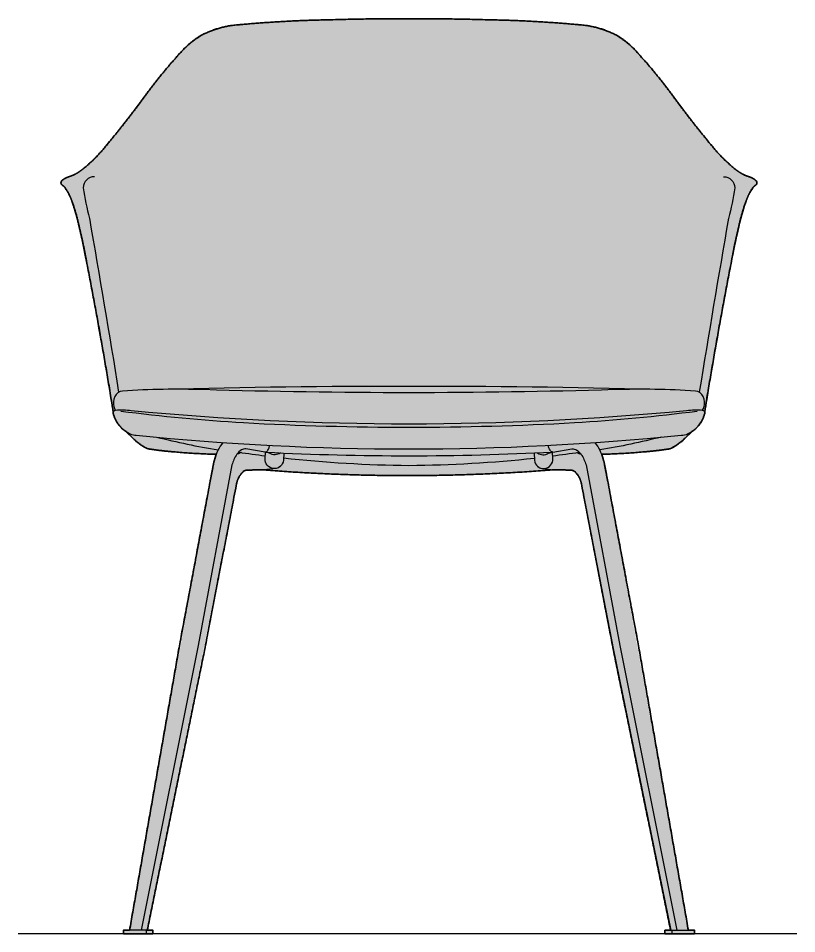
# Model space of a CAD drawing. Header units: millimetres. Extents: x 0 to 1562, y -959 to 803.
# Drawn here: x 0 to 682, y 0 to 803 of the extents above; entities that cross this region are included whole.
import ezdxf

# ---------------------------------------------------------------- set-up
doc = ezdxf.new("R2010")
doc.units = ezdxf.units.MM
doc.layers.add('Blocks', color=7, linetype='Continuous')
doc.layers.add('Blocks$Fill', color=7, linetype='Continuous', true_color=0xffffff)
for name, color, linetype, lineweight, true_color in [('Blocks$Inner', 7, 'Continuous', 25, 0x007f00), ('Blocks$Outline', 7, 'Continuous', 35, 0xff3f3f), ('Groud', 7, 'Continuous', 25, 0x243775)]:
    doc.layers.add(name, color=color, linetype=linetype, lineweight=lineweight, true_color=true_color)

# ---------------------------------------------------------------- blocks, each defined once
blk = doc.blocks.new('Rely HW34 Dining Chair Front')
at = {"layer": 'Blocks$Fill'}
blk.add_hatch(color=256, dxfattribs=at).paths.add_polyline_path([(601.7, 457.57), (603.41, 468.6), (625.86, 593.63), (628.26, 605.76), (631.03, 617.82), (631.71, 621), (632.44, 624.16), (633.23, 627.31), (634.08, 630.44), (634.98, 633.56), (635.94, 636.67), (636.95, 639.75), (638.01, 642.82), (638.56, 644.3), (639.16, 645.77), (639.8, 647.22), (640.5, 648.65), (641.24, 650.05), (642.03, 651.43), (642.86, 652.78), (643.73, 654.09), (643.83, 654.24), (643.94, 654.38), (644.04, 654.52), (644.16, 654.65), (644.27, 654.78), (644.39, 654.92), (644.51, 655.04), (644.63, 655.17), (644.75, 655.29), (644.88, 655.41), (645.01, 655.53), (645.15, 655.64), (645.28, 655.75), (645.42, 655.86), (645.56, 655.96), (645.7, 656.07), (646.34, 656.54), (646.43, 656.6), (646.51, 656.68), (646.6, 656.75), (646.68, 656.83), (646.76, 656.91), (646.83, 656.99), (646.91, 657.08), (646.98, 657.17), (647.01, 657.2), (647.03, 657.23), (647.06, 657.26), (647.09, 657.29), (647.11, 657.33), (647.14, 657.36), (647.16, 657.4), (647.18, 657.43), (647.21, 657.47), (647.23, 657.5), (647.25, 657.54), (647.27, 657.58), (647.29, 657.62), (647.31, 657.65), (647.32, 657.69), (647.34, 657.73), (647.36, 657.77), (647.37, 657.81), (647.39, 657.85), (647.4, 657.89), (647.41, 657.93), (647.43, 657.97), (647.44, 658.01), (647.45, 658.05), (647.46, 658.09), (647.47, 658.14), (647.47, 658.18), (647.48, 658.22), (647.49, 658.26), (647.49, 658.3), (647.5, 658.34), (647.5, 658.38), (647.51, 658.46), (647.51, 658.5), (647.51, 658.54), (647.51, 658.57), (647.51, 658.61), (647.51, 658.65), (647.5, 658.69), (647.5, 658.73), (647.5, 658.77), (647.49, 658.8), (647.49, 658.84), (647.48, 658.88), (647.48, 658.92), (647.47, 658.96), (647.46, 658.99), (647.45, 659.03), (647.45, 659.07), (647.44, 659.11), (647.43, 659.14), (647.41, 659.18), (647.4, 659.22), (647.39, 659.25), (647.38, 659.29), (647.36, 659.33), (647.35, 659.36), (647.34, 659.4), (647.32, 659.43), (647.31, 659.47), (647.29, 659.5), (647.25, 659.57), (647.21, 659.65), (647.17, 659.73), (647.13, 659.81), (647.08, 659.89), (647.03, 659.97), (646.98, 660.05), (646.93, 660.12), (646.88, 660.2), (646.82, 660.27), (646.76, 660.34), (646.7, 660.41), (646.64, 660.48), (646.58, 660.55), (646.52, 660.61), (646.45, 660.67), (646.38, 660.74), (646.29, 660.82), (646.2, 660.91), (646.11, 660.99), (646.02, 661.07), (645.92, 661.15), (645.83, 661.23), (645.73, 661.31), (645.63, 661.38), (645.34, 661.59), (645.04, 661.8), (644.73, 661.99), (644.42, 662.18), (644.12, 662.36), (643.81, 662.53), (643.5, 662.69), (643.19, 662.85), (642.87, 663), (642.55, 663.15), (642.23, 663.29), (641.9, 663.42), (640.05, 664.1), (638.19, 664.75), (637.78, 664.9), (637.37, 665.07), (636.97, 665.24), (636.57, 665.42), (636.18, 665.6), (635.78, 665.8), (635.39, 666), (635.01, 666.2), (634.03, 666.76), (633.07, 667.33), (632.12, 667.93), (631.18, 668.55), (630.26, 669.2), (629.35, 669.86), (628.46, 670.55), (627.59, 671.25), (624.79, 673.63), (622.05, 676.08), (619.38, 678.6), (616.76, 681.19), (614.22, 683.84), (611.74, 686.56), (609.33, 689.33), (607, 692.17), (589.89, 713.42), (573.48, 735.22), (565.31, 746.01), (556.81, 756.56), (548, 766.84), (538.89, 776.85), (537.19, 778.51), (535.42, 780.11), (533.6, 781.64), (531.72, 783.12), (529.8, 784.53), (527.83, 785.87), (525.81, 787.14), (523.76, 788.34), (522.14, 789.14), (520.5, 789.9), (518.85, 790.63), (517.17, 791.33), (515.48, 791.99), (513.78, 792.62), (512.06, 793.21), (510.33, 793.76), (508.59, 794.27), (506.84, 794.75), (505.08, 795.19), (503.31, 795.6), (501.53, 795.96), (499.75, 796.29), (497.97, 796.57), (496.18, 796.82), (475.56, 798.6), (454.91, 799.98), (434.23, 800.97), (413.55, 801.57), (342.44, 802.55), (271.33, 801.57), (250.65, 800.97), (229.97, 799.98), (209.32, 798.6), (188.7, 796.82), (186.91, 796.57), (185.13, 796.29), (183.35, 795.96), (181.57, 795.6), (179.8, 795.19), (178.04, 794.75), (176.29, 794.27), (174.55, 793.76), (172.82, 793.21), (171.1, 792.62), (169.4, 791.99), (167.71, 791.33), (166.03, 790.63), (164.38, 789.9), (162.74, 789.14), (161.12, 788.34), (159.07, 787.14), (157.05, 785.87), (155.08, 784.53), (153.16, 783.12), (151.28, 781.64), (149.46, 780.11), (147.69, 778.51), (145.99, 776.85), (136.88, 766.84), (128.07, 756.56), (119.57, 746.01), (111.4, 735.22), (94.99, 713.42), (77.88, 692.17), (75.55, 689.33), (73.14, 686.56), (70.66, 683.84), (68.12, 681.19), (65.5, 678.6), (62.82, 676.08), (60.09, 673.63), (57.29, 671.25), (56.42, 670.55), (55.53, 669.86), (54.62, 669.2), (53.7, 668.55), (52.76, 667.93), (51.81, 667.33), (50.85, 666.76), (49.87, 666.2), (49.48, 666), (49.1, 665.8), (48.7, 665.6), (48.31, 665.42), (47.91, 665.24), (47.51, 665.07), (47.1, 664.9), (46.69, 664.75), (44.83, 664.1), (42.98, 663.42), (42.65, 663.29), (42.33, 663.15), (42.01, 663), (41.69, 662.85), (41.38, 662.69), (41.07, 662.53), (40.76, 662.36), (40.46, 662.18), (40.15, 661.99), (39.84, 661.8), (39.54, 661.59), (39.25, 661.38), (39.15, 661.31), (39.05, 661.23), (38.96, 661.15), (38.86, 661.07), (38.77, 660.99), (38.68, 660.91), (38.59, 660.82), (38.5, 660.74), (38.43, 660.67), (38.36, 660.61), (38.3, 660.55), (38.24, 660.48), (38.18, 660.41), (38.12, 660.34), (38.06, 660.27), (38, 660.2), (37.95, 660.12), (37.9, 660.05), (37.85, 659.97), (37.8, 659.89), (37.75, 659.81), (37.71, 659.73), (37.66, 659.65), (37.62, 659.57), (37.59, 659.5), (37.57, 659.47), (37.56, 659.43), (37.54, 659.4), (37.53, 659.36), (37.51, 659.33), (37.5, 659.29), (37.49, 659.25), (37.48, 659.22), (37.47, 659.18), (37.45, 659.14), (37.44, 659.11), (37.43, 659.07), (37.43, 659.03), (37.42, 658.99), (37.41, 658.96), (37.4, 658.92), (37.4, 658.88), (37.39, 658.84), (37.39, 658.8), (37.38, 658.77), (37.38, 658.73), (37.38, 658.69), (37.37, 658.65), (37.37, 658.61), (37.37, 658.57), (37.37, 658.54), (37.37, 658.5), (37.37, 658.46), (37.38, 658.38), (37.38, 658.34), (37.39, 658.3), (37.39, 658.26), (37.4, 658.22), (37.4, 658.18), (37.41, 658.14), (37.42, 658.09), (37.43, 658.05), (37.44, 658.01), (37.45, 657.97), (37.46, 657.93), (37.48, 657.89), (37.49, 657.85), (37.51, 657.81), (37.52, 657.77), (37.54, 657.73), (37.56, 657.69), (37.57, 657.65), (37.59, 657.62), (37.61, 657.58), (37.63, 657.54), (37.65, 657.5), (37.67, 657.47), (37.7, 657.43), (37.72, 657.4), (37.74, 657.36), (37.77, 657.33), (37.79, 657.29), (37.82, 657.26), (37.85, 657.23), (37.87, 657.2), (37.9, 657.17), (37.97, 657.08), (38.04, 656.99), (38.12, 656.91), (38.2, 656.83), (38.28, 656.75), (38.37, 656.68), (38.45, 656.6), (38.54, 656.54), (39.18, 656.07), (39.32, 655.96), (39.46, 655.86), (39.6, 655.75), (39.73, 655.64), (39.87, 655.53), (40, 655.41), (40.13, 655.29), (40.25, 655.17), (40.37, 655.04), (40.49, 654.92), (40.61, 654.78), (40.72, 654.65), (40.83, 654.52), (40.94, 654.38), (41.05, 654.24), (41.15, 654.09), (42.02, 652.78), (42.85, 651.43), (43.64, 650.05), (44.38, 648.65), (45.08, 647.22), (45.72, 645.77), (46.32, 644.3), (46.86, 642.82), (47.93, 639.75), (48.94, 636.67), (49.9, 633.56), (50.8, 630.44), (51.65, 627.31), (52.44, 624.16), (53.17, 621), (53.85, 617.82), (56.62, 605.76), (59.02, 593.63), (81.47, 468.6), (83.18, 457.57), (83.16, 457.53), (83.15, 457.49), (83.13, 457.44), (83.12, 457.4), (83.11, 457.36), (83.1, 457.31), (83.09, 457.27), (83.08, 457.22), (83.08, 457.18), (83.07, 457.13), (83.07, 457.09), (83.06, 457.05), (83.06, 457), (83.06, 456.96), (83.06, 456.91), (83.06, 456.87), (83.06, 456.82), (83.07, 456.78), (83.07, 456.73), (83.08, 456.69), (83.08, 456.65), (83.09, 456.6), (83.1, 456.56), (83.11, 456.52), (83.12, 456.47), (83.13, 456.43), (83.14, 456.39), (83.15, 456.35), (83.17, 456.31), (83.18, 456.27), (83.2, 456.23), (83.21, 456.19), (83.36, 455.6), (83.53, 455.02), (83.71, 454.43), (83.91, 453.85), (84.12, 453.27), (84.34, 452.69), (84.58, 452.12), (84.83, 451.55), (85.1, 450.98), (85.38, 450.42), (85.67, 449.87), (85.98, 449.32), (86.3, 448.78), (86.63, 448.25), (86.98, 447.72), (87.33, 447.21), (87.7, 446.7), (88.09, 446.2), (88.48, 445.71), (88.89, 445.23), (89.3, 444.76), (89.73, 444.3), (90.16, 443.85), (90.61, 443.42), (91.06, 442.99), (91.53, 442.58), (92, 442.18), (92.48, 441.79), (92.97, 441.41), (93.46, 441.05), (93.96, 440.7), (94.47, 440.36), (96.76, 438.1), (99.12, 435.91), (99.74, 435.25), (100.38, 434.61), (101.02, 433.97), (101.68, 433.35), (102.36, 432.74), (103.04, 432.14), (103.74, 431.56), (104.44, 430.98), (105.16, 430.42), (105.89, 429.88), (106.62, 429.34), (107.37, 428.83), (108.12, 428.32), (108.89, 427.83), (109.66, 427.36), (110.44, 426.89), (110.74, 426.69), (111.05, 426.5), (111.36, 426.32), (111.69, 426.14), (112.02, 425.98), (112.35, 425.83), (112.7, 425.69), (113.04, 425.56), (113.39, 425.45), (113.75, 425.34), (114.1, 425.25), (114.46, 425.17), (114.82, 425.11), (115.19, 425.05), (115.55, 425.01), (115.91, 424.98), (120.66, 424.27), (125.44, 423.69), (137.42, 422.51), (149.42, 421.58), (161.44, 420.9), (173.47, 420.46), (173.1, 419.41), (172.76, 418.36), (172.45, 417.3), (172.17, 416.23), (171.97, 415.61), (171.78, 414.98), (171.6, 414.35), (171.44, 413.72), (171.3, 413.08), (171.16, 412.44), (171.04, 411.8), (170.94, 411.15), (167.93, 395.47), (97.51, 3), (92.06, 3), (92.06, 0), (118.03, 0), (118.03, 3), (113.03, 3), (191.39, 395.11), (191.47, 395.47), (191.56, 395.83), (191.65, 396.18), (191.75, 396.54), (191.86, 396.89), (191.97, 397.24), (192.09, 397.59), (192.22, 397.94), (192.35, 398.29), (192.49, 398.64), (192.64, 398.98), (192.8, 399.32), (192.96, 399.65), (193.13, 399.99), (193.3, 400.32), (193.49, 400.65), (193.67, 400.97), (193.87, 401.29), (194.07, 401.6), (194.28, 401.92), (194.49, 402.22), (194.71, 402.52), (194.93, 402.82), (195.16, 403.12), (195.4, 403.4), (195.64, 403.69), (195.88, 403.96), (196.13, 404.24), (196.38, 404.5), (196.64, 404.76), (196.91, 405.02), (197.17, 405.27), (197.27, 405.35), (197.37, 405.43), (197.47, 405.51), (197.58, 405.59), (197.68, 405.66), (197.79, 405.73), (197.9, 405.8), (198.01, 405.87), (198.12, 405.93), (198.24, 405.99), (198.35, 406.05), (198.47, 406.11), (198.59, 406.16), (198.71, 406.21), (198.84, 406.26), (198.96, 406.31), (199.08, 406.35), (199.21, 406.39), (199.33, 406.43), (199.46, 406.46), (199.59, 406.49), (199.72, 406.52), (199.84, 406.54), (199.97, 406.56), (200.1, 406.58), (200.23, 406.59), (200.36, 406.61), (200.49, 406.62), (200.62, 406.62), (200.75, 406.62), (200.87, 406.62), (201, 406.62), (213.56, 406.88), (245.35, 404.66), (277.26, 403.07), (309.26, 402.12), (341.33, 401.81), (373.45, 402.13), (405.61, 403.09), (437.78, 404.68), (469.95, 406.91), (483.88, 406.62), (484.01, 406.62), (484.13, 406.62), (484.26, 406.62), (484.39, 406.62), (484.52, 406.61), (484.65, 406.59), (484.78, 406.58), (484.91, 406.56), (485.03, 406.54), (485.16, 406.52), (485.29, 406.49), (485.42, 406.46), (485.55, 406.43), (485.67, 406.39), (485.8, 406.35), (485.92, 406.31), (486.04, 406.26), (486.17, 406.21), (486.29, 406.16), (486.41, 406.11), (486.52, 406.05), (486.64, 405.99), (486.76, 405.93), (486.87, 405.87), (486.98, 405.8), (487.09, 405.73), (487.2, 405.66), (487.3, 405.59), (487.41, 405.51), (487.51, 405.43), (487.61, 405.35), (487.71, 405.27), (487.97, 405.02), (488.24, 404.76), (488.5, 404.5), (488.75, 404.24), (489, 403.96), (489.24, 403.69), (489.48, 403.4), (489.72, 403.12), (489.95, 402.82), (490.17, 402.52), (490.39, 402.22), (490.6, 401.92), (490.81, 401.6), (491.01, 401.29), (491.21, 400.97), (491.39, 400.65), (491.58, 400.32), (491.75, 399.99), (491.92, 399.65), (492.08, 399.32), (492.24, 398.98), (492.39, 398.64), (492.53, 398.29), (492.66, 397.94), (492.79, 397.59), (492.91, 397.24), (493.02, 396.89), (493.13, 396.54), (493.23, 396.18), (493.32, 395.83), (493.41, 395.47), (493.48, 395.11), (521.65, 248.59), (571.84, 3), (566.85, 3), (566.85, 0), (592.82, 0), (592.82, 3), (587.37, 3), (513.94, 411.15), (513.84, 411.8), (513.72, 412.44), (513.58, 413.08), (513.44, 413.72), (513.28, 414.35), (513.1, 414.98), (512.91, 415.61), (512.71, 416.23), (512.43, 417.3), (512.12, 418.36), (511.78, 419.41), (511.4, 420.46), (523.44, 420.9), (535.46, 421.58), (547.46, 422.51), (559.44, 423.69), (564.22, 424.27), (568.97, 424.98), (569.33, 425.01), (569.69, 425.05), (570.06, 425.11), (570.42, 425.17), (570.78, 425.25), (571.13, 425.34), (571.49, 425.45), (571.84, 425.56), (572.18, 425.69), (572.53, 425.83), (572.86, 425.98), (573.19, 426.14), (573.52, 426.32), (573.83, 426.5), (574.14, 426.69), (574.44, 426.89), (575.22, 427.36), (575.99, 427.83), (576.76, 428.32), (577.51, 428.83), (578.26, 429.34), (578.99, 429.88), (579.72, 430.42), (580.44, 430.98), (581.14, 431.56), (581.84, 432.14), (582.52, 432.74), (583.2, 433.35), (583.86, 433.97), (584.5, 434.61), (585.14, 435.25), (585.76, 435.91), (588.12, 438.1), (590.41, 440.36), (590.92, 440.7), (591.42, 441.05), (591.91, 441.41), (592.4, 441.79), (592.88, 442.18), (593.35, 442.58), (593.82, 442.99), (594.27, 443.42), (594.72, 443.85), (595.15, 444.3), (595.58, 444.76), (595.99, 445.23), (596.4, 445.71), (596.79, 446.2), (597.17, 446.7), (597.55, 447.21), (597.9, 447.72), (598.25, 448.25), (598.58, 448.78), (598.9, 449.32), (599.21, 449.87), (599.5, 450.42), (599.78, 450.98), (600.05, 451.55), (600.3, 452.12), (600.54, 452.69), (600.76, 453.27), (600.97, 453.85), (601.17, 454.43), (601.35, 455.02), (601.52, 455.6), (601.67, 456.19), (601.68, 456.23), (601.7, 456.27), (601.71, 456.31), (601.73, 456.35), (601.74, 456.39), (601.75, 456.43), (601.76, 456.47), (601.77, 456.52), (601.78, 456.56), (601.79, 456.6), (601.8, 456.65), (601.8, 456.69), (601.81, 456.73), (601.81, 456.78), (601.82, 456.82), (601.82, 456.87), (601.82, 456.91), (601.82, 456.96), (601.82, 457), (601.82, 457.05), (601.81, 457.09), (601.81, 457.13), (601.8, 457.18), (601.8, 457.22), (601.79, 457.27), (601.78, 457.31), (601.77, 457.36), (601.76, 457.4), (601.75, 457.44), (601.73, 457.49), (601.72, 457.53)], flags=0)
at = {"layer": 'Blocks$Inner'}
for p, q in [((216.38, 416.61), (216.69, 422.32)), ((232.62, 421.56), (232.33, 415.26)), ((452.26, 421.56), (452.55, 415.26)), ((468.5, 416.61), (468.19, 422.32)), ((458.93, 407.95), (469.95, 406.91)), ((469.95, 406.91), (483.88, 406.62))]:
    blk.add_line(p, q, dxfattribs=at)
for points in [[(192.25, 421.3), (193.4, 421.26)], [(220.32, 421.5), (216.28, 422.41), (199.58, 425.28)], [(464.56, 421.5), (468.6, 422.41), (485.3, 425.28)], [(492.63, 421.3), (491.48, 421.26)], [(170.94, 411.15), (167.93, 395.47), (141.83, 255.93), (97.51, 3)], [(187.25, 411.24), (157.55, 252.85), (107.72, 3)], [(497.63, 411.24), (527.33, 252.85), (577.16, 3)], [(587.37, 3), (543.05, 255.93), (516.95, 395.47), (513.94, 411.15)], [(225.95, 407.95), (214.93, 406.91), (201, 406.62)], [(191.39, 395.11), (163.23, 248.59), (113.03, 3)], [(493.48, 395.11), (521.65, 248.59), (571.84, 3)], [(112.05, 3), (112.05, 0)], [(572.83, 3), (572.83, 0)]]:
    blk.add_lwpolyline(points, dxfattribs=at)
for points in [[(92.06, 0), (118.03, 0), (118.03, 3), (92.06, 3)], [(592.82, 0), (566.85, 0), (566.85, 3), (592.82, 3)]]:
    blk.add_lwpolyline(points, close=True, dxfattribs=at)
at = {"layer": 'Blocks$Inner', "extrusion": (0, 0, -1)}
for centre, radius, start, end in [((-342.44, -1761.92), 2564.47, 88.41111, 91.58889), ((-199.55, 712.5), 85.02, 63.12775, 82.66529), ((-292.36, -286.45), 1088.22, 84.5337, 88.8927), ((-392.52, -286.45), 1088.22, 91.1073, 95.4663), ((-485.33, 712.5), 85.02, 97.33471, 116.87225), ((-194.64, 728.47), 68.61, 44.8401, 60.75915), ((-490.24, 728.47), 68.61, 119.24085, 135.1599), ((-473.77, 469.34), 449.44, 36.26829, 43.17219), ((-211.11, 469.34), 449.44, 136.82781, 143.73171), ((-39.55, 658.55), 2.18, 355.61861, 27.87195), ((-39.43, 658.54), 2.06, 318.0409, 355.61861), ((-40.96, 657.99), 3.69, 25.38932, 48.15089), ((-42.9, 656.33), 6.23, 45, 54.12828), ((-46.52, 651.7), 12.1, 53.12229, 59.9773), ((-49.29, 647.5), 17.13, 58.9713, 68.37873), ((-78.17, 570.51), 99.35, 69.25706, 71.53289), ((-618.23, 654.14), 9.79, 90, 180), ((-606.71, 570.51), 99.35, 108.46711, 110.74294), ((-635.59, 647.5), 17.13, 111.62127, 121.0287), ((-638.36, 651.7), 12.1, 120.0227, 126.87771), ((-641.98, 656.33), 6.23, 125.87172, 135), ((-643.92, 657.99), 3.69, 131.84911, 154.61068), ((-645.45, 658.54), 2.06, 184.38139, 221.9591), ((-645.33, 658.55), 2.18, 152.12805, 184.38139), ((-40.7, 659.38), 3.57, 307.22795, 321.69257), ((-59.14, 683.65), 34.05, 305.90069, 307.22795), ((-381.73, 690.53), 248.97, 188.40511, 194.68014), ((-625.74, 683.65), 34.05, 232.77205, 234.09931), ((-644.18, 659.38), 3.57, 218.30743, 232.77205), ((12543.83, -1571.62), 12796.51, 170.10467, 170.796938), ((-342.44, 6455.84), 5981.38, 268.275391, 271.724609), ((-288.17, 1991.5), 1546.17, 273.36289, 277.37043), ((-342.44, 2974.7), 2527.75, 264.47477, 275.52523), ((-396.71, 1991.5), 1546.17, 262.62957, 266.63711), ((-342.44, 3039.44), 2595.5, 270, 273.20194), ((-342.44, 3039.44), 2595.5, 266.79806, 270), ((-101.13, 415.19), 22.23, 89.47595, 95.82198), ((-389.91, 1131.63), 717.44, 255.98162, 260.38567), ((-549.81, 469.46), 49.18, 223.01591, 239.93737), ((-584.09, 397.23), 40.18, 85.6843, 89.81509), ((-508.94, 520.79), 114.49, 224.63074, 227.85327), ((-482.56, 432.38), 18.51, 338.60804, 347.29437), ((-471.92, 428.22), 7.09, 312.58583, 338.60804), ((-568.29, 435.71), 10.75, 235.10002, 266.3937), ((-224.91, 428.07), 8.02, 232.76317, 304.93678), ((-469.45, 426.71), 4.38, 281.12737, 302.06316), ((-485.76, 418.53), 6.76, 86.10914, 121.54435), ((-484.14, 401.58), 21, 103.97319, 116.01361), ((-476.7, 406.93), 21.45, 125.9655, 140.9309), ((-466.78, 402.53), 32.06, 145.99499, 164.22686), ((-496.01, 1008.15), 587.89, 263.80577, 268.49948), ((-540.25, 600.52), 177.87, 260.70838, 263.80577), ((-224.36, 415.98), 8, 185.17077, 4.53772), ((-224.72, 414.58), 6.74, 221.12884, 259.41949), ((-484.07, 401.07), 5.55, 88.03889, 130.9239), ((-474.86, 391.24), 19.02, 132.47268, 168.24243)]:
    blk.add_arc(centre, radius, start, end, dxfattribs=at)
at = {"layer": 'Blocks$Inner'}
for centre, radius, start, end in [((-564.21, 1226.63), 835.43, 320.22657, 323.96916), ((1249.09, 1226.63), 835.43, 216.03084, 219.77343), ((-35.13, 782.85), 144.9, 309.6288, 321.25592), ((720.01, 782.85), 144.9, 218.74408, 230.3712), ((26.9, 707.95), 47.65, 298.82453, 309.6288), ((657.98, 707.95), 47.65, 230.3712, 241.17547), ((38.27, 687.29), 24.07, 290.50049, 298.82453), ((66.65, 654.14), 9.79, 90, 180), ((646.61, 687.29), 24.07, 241.17547, 249.49951), ((34.81, 649.73), 7.69, 34.55362, 55.44638), ((2.11, 627.21), 47.4, 19.22555, 34.55362), ((303.15, 690.53), 248.97, 188.40511, 194.68014), ((682.77, 627.21), 47.4, 145.44638, 160.77445), ((650.07, 649.73), 7.69, 124.55362, 145.44638), ((-123.9, 581.65), 181.39, 11.50343, 19.70806), ((808.78, 581.65), 181.39, 160.29194, 168.49657), ((13228.71, -1571.62), 12796.51, 170.10467, 170.796938), ((-344.99, 519.89), 410.68, 10.34318, 13.79504), ((1029.87, 519.89), 410.68, 166.20496, 169.65682), ((-4119.94, -221.27), 4257.67, 9.32485, 11.0343), ((4804.82, -221.27), 4257.67, 168.9657, 170.67515), ((91.86, 468.04), 7.95, 93.84027, 157.72089), ((139.62, -280.28), 757.79, 88.27539, 93.65385), ((342.44, -8254.28), 8734.35, 88.584148, 91.415852), ((545.26, -280.28), 757.79, 86.34615, 91.72461), ((593.02, 468.04), 7.95, 22.27911, 86.15973), ((-509.45, 371.57), 598.84, 8.25667, 9.32485), ((98.26, 465.42), 14.86, 157.72089, 195.01885), ((586.62, 465.42), 14.86, 344.98115, 22.27911), ((1194.33, 371.57), 598.84, 170.67515, 171.74333), ((84.92, 456.93), 1.86, 139.29374, 203.28339), ((85.43, 456.49), 2.54, 92.6344, 139.29374), ((88.09, 462.6), 4.31, 193.88296, 224.13388), ((88.74, 463.01), 5.07, 222.32489, 231.79022), ((89.86, 360.2), 98.93, 84.66654, 92.6344), ((595.02, 360.2), 98.93, 87.3656, 95.33346), ((599.45, 456.49), 2.54, 40.70626, 87.3656), ((596.79, 462.6), 4.31, 315.86612, 346.11704), ((599.96, 456.93), 1.86, 336.71661, 40.70626), ((108.92, 462.55), 26.48, 193.88668, 236.92213), ((575.96, 462.55), 26.48, 303.07787, 346.11332), ((107.48, 460.35), 23.85, 236.92213, 254.03294), ((175.94, 520.79), 114.49, 224.63074, 227.85327), ((135.07, 469.46), 49.18, 223.01591, 239.93737), ((342.22, 2779.72), 2354.56, 264.17802, 275.82198), ((294.97, 1131.63), 717.44, 255.98162, 260.38567), ((577.4, 460.35), 23.85, 285.96706, 303.07787), ((116.59, 435.71), 10.75, 235.10002, 266.3937), ((208.55, 407.29), 37.47, 141.14721, 166.1912), ((212.96, 428.22), 7.09, 312.58583, 338.60804), ((202.32, 432.38), 18.51, 338.60804, 347.29437), ((476.33, 407.29), 37.47, 13.8088, 38.85279), ((144.63, 600.52), 177.87, 260.70838, 263.80577), ((188.87, 1008.15), 587.89, 263.80577, 268.49948), ((218.1, 402.53), 32.06, 145.99499, 164.22686), ((208.18, 406.93), 21.45, 125.9655, 140.9309), ((200.74, 401.58), 21, 103.97319, 116.01361), ((353.3, 1520.29), 1109.58, 261.70516, 262.91893), ((199.12, 418.53), 6.76, 86.10914, 121.54435), ((215.43, 426.71), 4.38, 281.12737, 302.06316), ((340.78, 2907.95), 2488.74, 267.1438, 272.93738), ((459.97, 428.07), 8.02, 232.76317, 304.93678), ((331.58, 1520.29), 1109.58, 277.08107, 278.29484), ((200.57, 406.67), 29.97, 161.39969, 171.40417), ((353.58, 1523.59), 1112.89, 263.74981, 269.42643), ((333.54, 1517.32), 1106.6, 270.4606, 276.16936), ((460.52, 415.98), 8, 185.17077, 4.53772), ((460.16, 414.58), 6.74, 221.12884, 259.41949), ((484.31, 406.67), 29.97, 8.59583, 18.60031), ((210.02, 391.24), 19.02, 132.47268, 168.24243), ((200.81, 401.07), 5.55, 88.03889, 130.9239)]:
    blk.add_arc(centre, radius, start, end, dxfattribs=at)
blk.add_rational_spline([(213.21, 406.91), (340.72, 396.69), (469.95, 406.91)], [1, 0.996842784217, 1], degree=2, dxfattribs=at)
at = {"layer": 'Blocks$Outline'}
for points in [[(97.51, 3), (92.06, 3), (92.06, 0)], [(92.06, 0), (118.03, 0), (118.03, 3), (113.03, 3)], [(571.84, 3), (566.85, 3), (566.85, 0), (592.82, 0)], [(592.82, 0), (592.82, 3), (587.37, 3)]]:
    blk.add_lwpolyline(points, dxfattribs=at)
for points, weights, knots in [([(601.7, 457.57), (602.51, 463.1), (603.41, 468.6), (613.7, 531.28), (625.86, 593.63), (628.08, 605.8), (631.03, 617.82), (633.63, 630.57), (638.01, 642.82), (640.12, 648.84), (643.73, 654.09), (644.54, 655.26), (645.7, 656.07), (646.02, 656.3), (646.34, 656.54), (646.7, 656.81), (646.98, 657.17), (647.45, 657.69), (647.5, 658.38), (647.55, 659.01), (647.25, 659.57), (646.94, 660.24), (646.38, 660.74), (646.03, 661.09), (645.63, 661.38), (645.05, 661.81), (644.42, 662.18), (643.21, 662.9), (641.9, 663.42), (640.06, 664.12), (638.19, 664.75), (636.54, 665.36), (635.01, 666.2), (631.06, 668.38), (627.59, 671.25), (616.23, 680.66), (607, 692.17), (589.53, 713.15), (573.48, 735.22), (557.44, 757.08), (538.89, 776.85), (532.13, 783.65), (523.76, 788.34), (510.7, 794.95), (496.18, 796.82), (454.95, 800.77), (413.55, 801.57), (342.44, 803.54), (271.33, 801.57), (229.92, 800.77), (188.7, 796.82), (174.18, 794.95), (161.12, 788.34), (152.75, 783.65), (145.99, 776.85), (127.44, 757.08), (111.4, 735.22), (95.35, 713.15), (77.88, 692.17), (68.65, 680.66), (57.29, 671.25), (53.82, 668.38), (49.87, 666.2), (48.33, 665.36), (46.69, 664.75), (44.82, 664.12), (42.98, 663.42), (41.67, 662.9), (40.46, 662.18), (39.83, 661.81), (39.25, 661.38), (38.85, 661.09), (38.5, 660.74), (37.94, 660.24), (37.62, 659.57), (37.33, 659.01), (37.38, 658.38), (37.43, 657.69), (37.9, 657.17), (38.18, 656.81), (38.54, 656.54), (38.86, 656.3), (39.18, 656.07), (40.34, 655.26), (41.15, 654.09), (44.76, 648.84), (46.86, 642.82), (51.25, 630.57), (53.85, 617.82), (56.8, 605.8), (59.02, 593.63), (71.18, 531.28), (81.47, 468.6), (82.37, 463.1), (83.18, 457.57)], [1, 0.99995655366, 1, 0.999888732256, 1, 0.999546331359, 1, 0.997437889616, 1, 0.991067105695, 1, 0.983425019099, 1, 0.999932923155, 1, 0.992043866485, 1, 0.946711949239, 1, 0.960649960319, 1, 0.980337394398, 1, 0.996828874643, 1, 0.998211246632, 1, 0.996632070633, 1, 0.999802788847, 1, 0.997362802945, 1, 0.995558463449, 1, 0.994856761189, 1, 0.999466702989, 1, 0.998185639988, 1, 0.990366140282, 1, 0.9855005317, 1, 0.999276586674, 1, 0.999615511064, 1, 0.999276586674, 1, 0.9855005317, 1, 0.990366140282, 1, 0.998185639988, 1, 0.999466702989, 1, 0.994856761189, 1, 0.995558463449, 1, 0.997362802945, 1, 0.999802788847, 1, 0.996632070633, 1, 0.998211246632, 1, 0.996828874643, 1, 0.980337394398, 1, 0.960649960319, 1, 0.946711949239, 1, 0.992043866485, 1, 0.999932923155, 1, 0.983425019099, 1, 0.991067105695, 1, 0.997437889616, 1, 0.999546331359, 1, 0.999888732256, 1, 0.99995655366, 1], [-1143.807578, -1143.807578, -1143.807578, -1132.643266, -1132.643266, -1005.613321, -1005.613321, -980.871144, -980.871144, -954.895883, -954.895883, -942.214963, -942.214963, -939.410903, -939.410903, -938.622181, -938.622181, -937.720348, -937.720348, -936.371253, -936.371253, -935.144087, -935.144087, -933.677256, -933.677256, -932.684844, -932.684844, -931.236622, -931.236622, -928.424332, -928.424332, -924.477887, -924.477887, -920.981322, -920.981322, -911.995669, -911.995669, -882.591545, -882.591545, -828.021186, -828.021186, -773.865129, -773.865129, -754.802563, -754.802563, -725.810974, -725.810974, -643.020056, -643.020056, -500.787522, -500.787522, -417.996604, -417.996604, -389.005015, -389.005015, -369.942449, -369.942449, -315.786392, -315.786392, -261.216033, -261.216033, -231.811908, -231.811908, -222.826256, -222.826256, -219.329691, -219.329691, -215.383246, -215.383246, -212.570955, -212.570955, -211.122734, -211.122734, -210.130322, -210.130322, -208.663491, -208.663491, -207.436324, -207.436324, -206.087229, -206.087229, -205.185397, -205.185397, -204.396675, -204.396675, -201.592615, -201.592615, -188.911695, -188.911695, -162.936434, -162.936434, -138.194257, -138.194257, -11.164312, -11.164312, 0, 0, 0]), ([(83.18, 457.57), (82.92, 456.87), (83.21, 456.19), (85.72, 446.06), (94.47, 440.36)], [0.9334694152, 0.897297709243, 1, 0.930304173598, 1], [551.819847, 551.819847, 551.819847, 553.223316, 553.223316, 573.111811, 573.111811, 573.111811]), ([(590.41, 440.36), (599.16, 446.06), (601.67, 456.19), (601.96, 456.87), (601.7, 457.57)], [1, 0.930304173598, 1, 0.897297709243, 0.9334694152], [10.0201, 10.0201, 10.0201, 29.908595, 29.908595, 31.312064, 31.312064, 31.312064]), ([(94.47, 440.36), (96.73, 438.07), (99.12, 435.91), (104.11, 430.56), (110.44, 426.89), (112.91, 425.17), (115.91, 424.98), (120.66, 424.21), (125.44, 423.69), (149.39, 421.09), (173.47, 420.46)], [1, 0.99960460597, 1, 0.989116943303, 1, 0.96294239052, 1, 0.999634718343, 1, 0.999161240049, 1], [0, 0, 0, 6.43938, 6.43938, 20.963184, 20.963184, 26.832985, 26.832985, 36.448418, 36.448418, 84.608929, 84.608929, 84.608929]), ([(511.4, 420.46), (535.49, 421.09), (559.44, 423.69), (564.22, 424.21), (568.97, 424.98), (571.97, 425.17), (574.44, 426.89), (580.77, 430.56), (585.76, 435.91), (588.15, 438.07), (590.41, 440.36)], [1, 0.999161240049, 1, 0.999634718343, 1, 0.96294239052, 1, 0.989116943303, 1, 0.99960460597, 1], [-84.608929, -84.608929, -84.608929, -36.448418, -36.448418, -26.832985, -26.832985, -20.963184, -20.963184, -6.43938, -6.43938, 0, 0, 0]), ([(173.47, 420.46), (172.7, 418.38), (172.17, 416.23), (171.33, 413.75), (170.94, 411.15), (169.43, 403.31), (167.93, 395.47), (154.88, 325.7), (141.83, 255.93), (119.67, 129.46), (97.51, 3)], [0.990603700068, 0.993556337899, 1, 0.996191287683, 1, 1, 1, 1, 1, 1, 1], [11.941153, 11.941153, 11.941153, 16.377671, 16.377671, 21.610222, 21.610222, 37.5799, 37.5799, 179.540448, 179.540448, 436.323683, 436.323683, 436.323683]), ([(587.37, 3), (565.21, 129.46), (543.05, 255.93), (530, 325.7), (516.95, 395.47), (515.45, 403.31), (513.94, 411.15), (513.55, 413.75), (512.71, 416.23), (512.18, 418.38), (511.4, 420.46)], [1, 1, 1, 1, 1, 1, 1, 0.996191287683, 1, 0.993556337899, 0.990603700068], [0, 0, 0, 256.783236, 256.783236, 398.743784, 398.743784, 414.713462, 414.713462, 419.946013, 419.946013, 424.382531, 424.382531, 424.382531]), ([(113.03, 3), (138.13, 125.79), (163.23, 248.59), (177.31, 321.85), (191.39, 395.11), (192.65, 401.12), (197.17, 405.27), (198.82, 406.7), (201, 406.62), (207.28, 406.75), (213.56, 406.88)], [1, 1, 1, 1, 1, 0.95167550232, 1, 0.930784872726, 1, 1, 1], [-445.414182, -445.414182, -445.414182, -194.747516, -194.747516, -45.541821, -45.541821, -33.664997, -33.664997, -29.510707, -29.510707, -16.949602, -16.949602, -16.949602]), ([(469.95, 406.91), (476.92, 406.76), (483.88, 406.62), (486.06, 406.7), (487.71, 405.27), (492.23, 401.12), (493.48, 395.11), (507.57, 321.85), (521.65, 248.59), (546.75, 125.79), (571.84, 3)], [1, 1, 1, 0.930784872726, 1, 0.95167550232, 1, 1, 1, 1, 1], [15.579238, 15.579238, 15.579238, 29.510707, 29.510707, 33.664997, 33.664997, 45.541821, 45.541821, 194.747516, 194.747516, 445.414182, 445.414182, 445.414182])]:
    blk.add_rational_spline(points, weights, degree=2, knots=knots, dxfattribs=at)
blk.add_rational_spline([(213.56, 406.88), (340.9, 396.7), (469.95, 406.91)], [0.999991322051, 0.996847129171, 1], degree=2, dxfattribs=at)

msp = doc.modelspace()

# ---------------------------------------------------------------- linework, layer by layer
at = {"layer": 'Groud'}
msp.add_lwpolyline([(682.3, 0), (0, 0)], dxfattribs=at)

# ---------------------------------------------------------------- block references
at = {"layer": 'Blocks'}
msp.add_blockref('Rely HW34 Dining Chair Front', (0, 0), dxfattribs=at)

doc.saveas('drawing.dxf')
